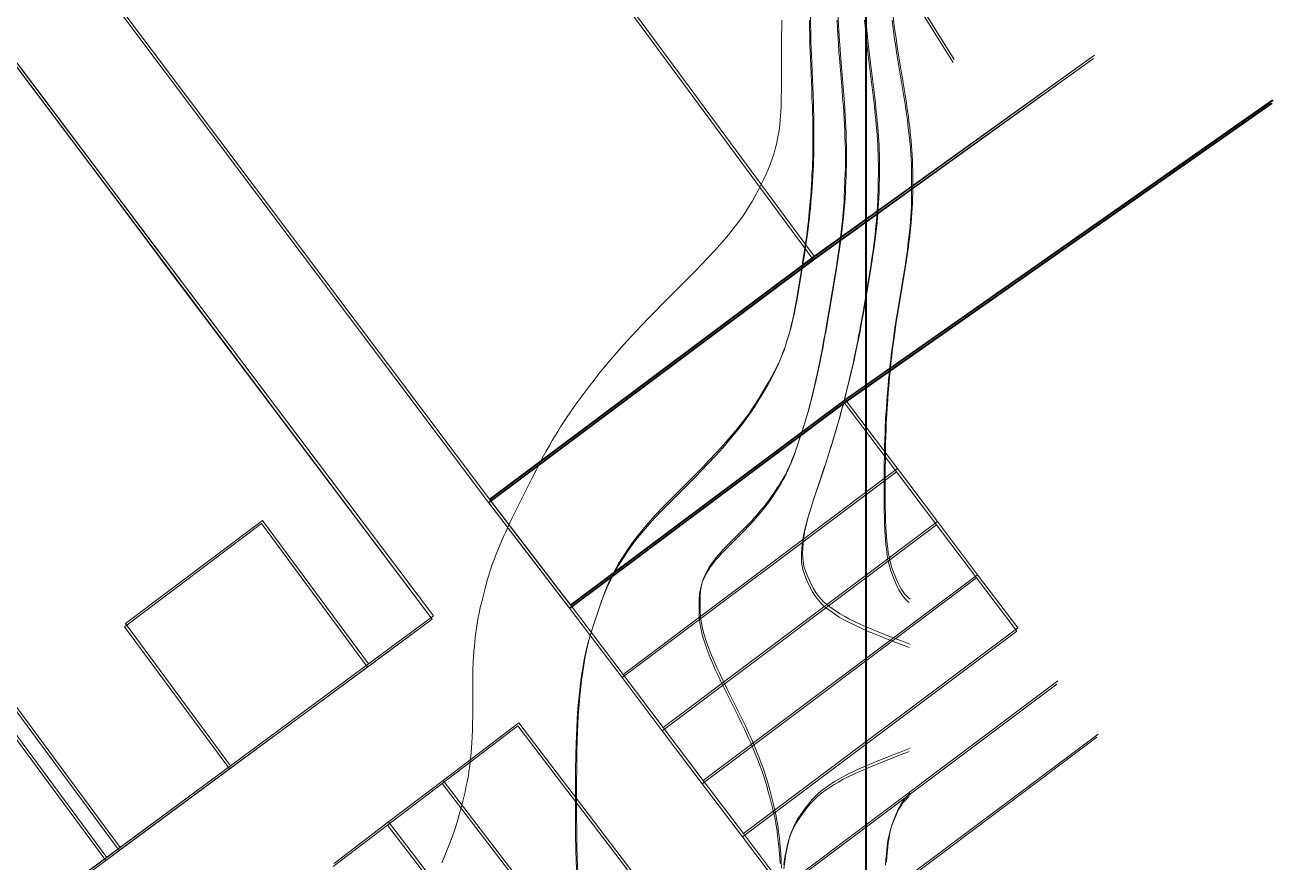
# Model space of a CAD drawing. Header units: metres. Extents: x -1097 to 1588, y -673 to 884.
# Drawn here: x 1406.3 to 1588.3, y 270.2 to 392.3 of the extents above; entities that cross this region are included whole.
import ezdxf

# ---------------------------------------------------------------- set-up
doc = ezdxf.new("R2010")
doc.units = ezdxf.units.M
for name, color, linetype, lineweight, plot in [('MUROS', 7, 'Continuous', 0, False), ('TERRENO', 188, 'Continuous', 0, False), ('VISTA LEJOS', 7, 'Continuous', 0, False)]:
    doc.layers.add(name, color=color, linetype=linetype, lineweight=lineweight, plot=plot)

msp = doc.modelspace()

# ---------------------------------------------------------------- linework, layer by layer
at = {"layer": 'MUROS'}
for points in [[(33.52, 763.48), (1528.87, 763.48), (1528.87, 84.2), (33.52, 84.2)], [(33.67, 763.95), (1529.02, 763.95), (1529.02, 84.67), (33.67, 84.67)]]:
    msp.add_lwpolyline(points, close=True, dxfattribs=at)
at = {"layer": 'TERRENO'}
for points in [[(1467.07, 270.13), (1467.43, 270.97), (1467.72, 271.68), (1468.24, 272.98), (1468.5, 273.66), (1468.78, 274.41), (1468.97, 274.97), (1469.27, 275.92), (1469.45, 276.52), (1469.68, 277.35), (1469.89, 278.15), (1470.28, 279.71), (1470.47, 280.5), (1470.65, 281.34), (1470.77, 281.93), (1470.95, 282.88), (1471.04, 283.45), (1471.14, 284.2), (1471.22, 284.88), (1471.35, 286.18), (1471.41, 286.89), (1471.47, 287.72), (1471.5, 288.4), (1471.54, 289.61), (1471.56, 290.41), (1471.58, 291.59), (1471.58, 292.76), (1471.58, 295.1), (1471.59, 296.27), (1471.6, 297.45), (1471.62, 298.24), (1471.66, 299.45), (1471.7, 300.14), (1471.75, 300.97), (1471.82, 301.68), (1471.95, 302.98), (1472.02, 303.66), (1472.12, 304.41), (1472.21, 304.97), (1472.39, 305.92), (1472.51, 306.52), (1472.69, 307.35), (1472.89, 308.15), (1473.28, 309.71), (1473.48, 310.5), (1473.71, 311.34), (1473.89, 311.93), (1474.19, 312.88), (1474.38, 313.45), (1474.66, 314.2), (1474.92, 314.88), (1475.44, 316.18), (1475.73, 316.89), (1476.09, 317.72), (1476.4, 318.4), (1476.96, 319.61), (1477.34, 320.41), (1477.92, 321.59), (1478.5, 322.76), (1479.66, 325.1), (1480.25, 326.27), (1480.86, 327.45), (1481.28, 328.24), (1481.92, 329.45), (1482.3, 330.14), (1482.77, 330.97), (1483.19, 331.68), (1483.97, 332.98), (1484.39, 333.66), (1484.86, 334.41), (1485.24, 334.97), (1485.89, 335.92), (1486.3, 336.52), (1486.91, 337.36), (1487.5, 338.15), (1488.66, 339.71), (1489.27, 340.5), (1489.92, 341.34), (1490.39, 341.93), (1491.17, 342.88), (1491.65, 343.45), (1492.29, 344.2), (1492.9, 344.88), (1494.06, 346.18), (1494.71, 346.89), (1495.49, 347.72), (1496.14, 348.4), (1497.3, 349.61), (1498.08, 350.41), (1499.25, 351.59), (1500.41, 352.76), (1502.75, 355.1), (1503.91, 356.27), (1505.06, 357.45), (1505.82, 358.25), (1506.94, 359.45), (1507.56, 360.14), (1508.28, 360.97), (1508.86, 361.68), (1509.9, 362.98), (1510.43, 363.66), (1510.98, 364.41), (1511.36, 364.97), (1511.96, 365.93), (1512.32, 366.52), (1512.78, 367.36), (1513.19, 368.15), (1513.97, 369.71), (1514.35, 370.5), (1514.73, 371.34), (1514.97, 371.94), (1515.31, 372.89), (1515.5, 373.45), (1515.7, 374.2), (1515.85, 374.88), (1516.11, 376.18), (1516.24, 376.89), (1516.35, 377.72), (1516.42, 378.41), (1516.5, 379.62), (1516.54, 380.41), (1516.57, 381.59), (1516.58, 382.76), (1516.58, 385.1), (1516.58, 386.27), (1516.59, 387.45), (1516.59, 388.25), (1516.6, 389.46), (1516.61, 390.14), (1516.62, 390.97), (1516.63, 391.68), (1516.66, 392.98)], [(1486.74, 268.12), (1486.66, 270.41), (1486.62, 271.95), (1486.59, 274.27), (1486.58, 276.6), (1486.58, 281.26), (1486.59, 283.59), (1486.62, 285.93), (1486.66, 287.48), (1486.74, 289.81), (1486.81, 291.11), (1486.93, 292.67), (1487.05, 293.96), (1487.31, 296.3), (1487.46, 297.5), (1487.67, 298.8), (1487.85, 299.75), (1488.19, 301.31), (1488.43, 302.26), (1488.81, 303.55), (1489.19, 304.76), (1489.97, 307.1), (1490.38, 308.28), (1490.84, 309.49), (1491.2, 310.32), (1491.8, 311.62), (1492.19, 312.37), (1492.73, 313.32), (1493.26, 314.15), (1494.3, 315.71), (1494.89, 316.54), (1495.61, 317.49), (1496.22, 318.24), (1497.34, 319.54), (1498.1, 320.37), (1499.25, 321.58), (1500.41, 322.76), (1502.75, 325.1), (1503.91, 326.27), (1505.07, 327.45), (1505.83, 328.24), (1506.97, 329.45), (1507.6, 330.14), (1508.34, 330.97), (1508.94, 331.68), (1510.02, 332.98), (1510.58, 333.66), (1511.16, 334.41), (1511.57, 334.97), (1512.23, 335.92), (1512.63, 336.52), (1513.15, 337.36), (1513.63, 338.15), (1514.54, 339.71), (1514.99, 340.5), (1515.44, 341.34), (1515.74, 341.93), (1516.18, 342.88), (1516.43, 343.45), (1516.72, 344.2), (1516.97, 344.88), (1517.4, 346.18), (1517.62, 346.89), (1517.86, 347.72), (1518.02, 348.4), (1518.3, 349.61), (1518.46, 350.41), (1518.68, 351.59), (1518.89, 352.76), (1519.28, 355.1), (1519.47, 356.27), (1519.66, 357.45), (1519.78, 358.25), (1519.97, 359.45), (1520.07, 360.14), (1520.18, 360.97), (1520.28, 361.68), (1520.44, 362.98), (1520.52, 363.66), (1520.6, 364.41), (1520.66, 364.97), (1520.74, 365.93), (1520.79, 366.52), (1520.86, 367.36), (1520.91, 368.15), (1521.01, 369.71), (1521.05, 370.5), (1521.1, 371.34), (1521.12, 371.94), (1521.15, 372.89), (1521.17, 373.45), (1521.18, 374.2), (1521.18, 374.88), (1521.18, 376.18), (1521.18, 376.89), (1521.17, 377.72), (1521.15, 378.41), (1521.12, 379.62), (1521.1, 380.41), (1521.05, 381.59), (1521.01, 382.76), (1520.91, 385.1), (1520.86, 386.27), (1520.82, 387.45), (1520.79, 388.25), (1520.75, 389.46), (1520.73, 390.14), (1520.71, 390.97), (1520.7, 391.68), (1520.68, 392.98)], [(1516.41, 270.05), (1516.35, 270.95), (1516.22, 272.51), (1516.14, 273.31), (1516.04, 274.18), (1515.95, 274.81), (1515.78, 275.85), (1515.66, 276.48), (1515.47, 277.34), (1515.28, 278.15), (1514.89, 279.71), (1514.68, 280.5), (1514.45, 281.34), (1514.27, 281.93), (1513.97, 282.88), (1513.78, 283.45), (1513.5, 284.2), (1513.24, 284.88), (1512.72, 286.18), (1512.43, 286.89), (1512.07, 287.72), (1511.76, 288.4), (1511.2, 289.61), (1510.82, 290.41), (1510.25, 291.59), (1509.66, 292.76), (1508.5, 295.1), (1507.92, 296.26), (1507.36, 297.43), (1507, 298.21), (1506.48, 299.37), (1506.21, 300.02), (1505.91, 300.8), (1505.68, 301.45), (1505.29, 302.61), (1505.1, 303.22), (1504.93, 303.86), (1504.83, 304.34), (1504.7, 305.12), (1504.64, 305.59), (1504.6, 306.24), (1504.58, 306.85), (1504.58, 308.01), (1504.6, 308.6), (1504.64, 309.21), (1504.7, 309.62), (1504.83, 310.27), (1504.93, 310.65), (1505.1, 311.12), (1505.29, 311.54), (1505.68, 312.32), (1505.91, 312.74), (1506.21, 313.21), (1506.48, 313.59), (1507, 314.23), (1507.36, 314.65), (1507.92, 315.26), (1508.5, 315.85), (1509.66, 317.01), (1510.25, 317.6), (1510.83, 318.19), (1511.21, 318.59), (1511.79, 319.19), (1512.11, 319.53), (1512.49, 319.95), (1512.8, 320.31), (1513.36, 320.95), (1513.65, 321.29), (1513.96, 321.67), (1514.18, 321.95), (1514.54, 322.43), (1514.76, 322.72), (1515.05, 323.14), (1515.32, 323.54), (1515.84, 324.32), (1516.1, 324.72), (1516.37, 325.13), (1516.54, 325.43), (1516.82, 325.91), (1516.97, 326.19), (1517.17, 326.56), (1517.33, 326.91), (1517.63, 327.55), (1517.79, 327.91), (1517.97, 328.33), (1518.11, 328.67), (1518.34, 329.27), (1518.48, 329.67), (1518.69, 330.26), (1518.89, 330.85), (1519.28, 332.01), (1519.47, 332.6), (1519.67, 333.21), (1519.8, 333.63), (1520, 334.27), (1520.12, 334.65), (1520.26, 335.12), (1520.37, 335.54), (1520.59, 336.32), (1520.7, 336.74), (1520.83, 337.21), (1520.92, 337.59), (1521.08, 338.23), (1521.18, 338.65), (1521.32, 339.26), (1521.45, 339.85), (1521.71, 341.01), (1521.84, 341.62), (1521.98, 342.27), (1522.08, 342.74), (1522.24, 343.52), (1522.34, 343.99), (1522.46, 344.64), (1522.57, 345.25), (1522.79, 346.41), (1522.91, 347.06), (1523.05, 347.84), (1523.16, 348.49), (1523.36, 349.65), (1523.5, 350.43), (1523.69, 351.6), (1523.89, 352.76), (1524.28, 355.1), (1524.47, 356.27), (1524.66, 357.45), (1524.78, 358.25), (1524.96, 359.45), (1525.06, 360.14), (1525.17, 360.97), (1525.26, 361.68), (1525.41, 362.98), (1525.48, 363.66), (1525.56, 364.41), (1525.61, 364.97), (1525.68, 365.93), (1525.72, 366.52), (1525.76, 367.36), (1525.8, 368.15), (1525.86, 369.71), (1525.89, 370.5), (1525.92, 371.34), (1525.93, 371.94), (1525.94, 372.89), (1525.93, 373.45), (1525.92, 374.2), (1525.9, 374.88), (1525.86, 376.18), (1525.83, 376.89), (1525.79, 377.72), (1525.75, 378.41), (1525.67, 379.62), (1525.62, 380.41), (1525.52, 381.59), (1525.43, 382.76), (1525.23, 385.1), (1525.14, 386.27), (1525.04, 387.45), (1524.98, 388.25), (1524.9, 389.46), (1524.85, 390.14), (1524.8, 390.97), (1524.76, 391.68), (1524.7, 392.98)], [(1535.21, 301.53), (1535.14, 301.55), (1533.93, 302), (1532.75, 302.46), (1530.42, 303.4), (1529.26, 303.87), (1528.11, 304.36), (1527.37, 304.7), (1526.27, 305.24), (1525.68, 305.55), (1525, 305.95), (1524.46, 306.31), (1523.51, 306.99), (1523.03, 307.35), (1522.55, 307.77), (1522.23, 308.11), (1521.74, 308.69), (1521.46, 309.08), (1521.13, 309.64), (1520.84, 310.18), (1520.32, 311.27), (1520.08, 311.84), (1519.86, 312.45), (1519.73, 312.9), (1519.59, 313.64), (1519.54, 314.1), (1519.52, 314.73), (1519.54, 315.32), (1519.62, 316.46), (1519.7, 317.09), (1519.82, 317.86), (1519.96, 318.5), (1520.25, 319.66), (1520.46, 320.43), (1520.82, 321.6), (1521.19, 322.76), (1521.97, 325.1), (1522.36, 326.27), (1522.75, 327.45), (1523.01, 328.24), (1523.4, 329.45), (1523.61, 330.14), (1523.87, 330.97), (1524.09, 331.68), (1524.48, 332.98), (1524.68, 333.66), (1524.89, 334.41), (1525.05, 334.97), (1525.31, 335.92), (1525.47, 336.52), (1525.69, 337.36), (1525.89, 338.15), (1526.28, 339.71), (1526.47, 340.5), (1526.67, 341.34), (1526.81, 341.93), (1527.03, 342.88), (1527.15, 343.45), (1527.31, 344.2), (1527.45, 344.88), (1527.71, 346.18), (1527.85, 346.89), (1528.01, 347.72), (1528.13, 348.4), (1528.35, 349.61), (1528.49, 350.41), (1528.69, 351.59), (1528.89, 352.76), (1529.28, 355.1), (1529.47, 356.27), (1529.66, 357.45), (1529.78, 358.25), (1529.96, 359.45), (1530.05, 360.14), (1530.15, 360.97), (1530.24, 361.68), (1530.38, 362.98), (1530.45, 363.66), (1530.51, 364.41), (1530.55, 364.97), (1530.61, 365.93), (1530.64, 366.52), (1530.67, 367.36), (1530.69, 368.15), (1530.72, 369.71), (1530.74, 370.5), (1530.74, 371.34), (1530.74, 371.94), (1530.72, 372.89), (1530.7, 373.45), (1530.67, 374.2), (1530.63, 374.88), (1530.54, 376.18), (1530.49, 376.89), (1530.42, 377.72), (1530.35, 378.41), (1530.22, 379.62), (1530.14, 380.41), (1530, 381.59), (1529.85, 382.76), (1529.56, 385.1), (1529.42, 386.27), (1529.27, 387.45), (1529.18, 388.25), (1529.05, 389.46), (1528.98, 390.14), (1528.89, 390.97), (1528.83, 391.68), (1528.72, 392.98)], [(1535.21, 308.07), (1534.92, 308.32), (1534.66, 308.58), (1534.39, 308.89), (1534.19, 309.15), (1533.89, 309.62), (1533.71, 309.93), (1533.48, 310.4), (1533.28, 310.86), (1532.89, 311.8), (1532.7, 312.29), (1532.51, 312.82), (1532.39, 313.22), (1532.22, 313.9), (1532.12, 314.32), (1532.02, 314.91), (1531.95, 315.46), (1531.82, 316.55), (1531.75, 317.16), (1531.7, 317.91), (1531.66, 318.53), (1531.62, 319.68), (1531.6, 320.44), (1531.59, 321.6), (1531.58, 322.76), (1531.58, 325.1), (1531.58, 326.27), (1531.59, 327.45), (1531.59, 328.24), (1531.61, 329.45), (1531.62, 330.14), (1531.64, 330.97), (1531.66, 331.68), (1531.7, 332.98), (1531.73, 333.66), (1531.76, 334.41), (1531.79, 334.97), (1531.85, 335.92), (1531.89, 336.52), (1531.95, 337.36), (1532.02, 338.15), (1532.15, 339.71), (1532.22, 340.5), (1532.29, 341.34), (1532.35, 341.93), (1532.45, 342.88), (1532.52, 343.45), (1532.61, 344.2), (1532.7, 344.88), (1532.87, 346.18), (1532.97, 346.89), (1533.09, 347.72), (1533.19, 348.4), (1533.38, 349.61), (1533.5, 350.41), (1533.69, 351.59), (1533.89, 352.76), (1534.28, 355.1), (1534.47, 356.27), (1534.66, 357.45), (1534.78, 358.25), (1534.95, 359.45), (1535.04, 360.14), (1535.14, 360.97), (1535.22, 361.68), (1535.35, 362.98), (1535.41, 363.66), (1535.47, 364.41), (1535.5, 364.97), (1535.54, 365.93), (1535.56, 366.52), (1535.58, 367.36), (1535.58, 368.15), (1535.58, 369.71), (1535.58, 370.5), (1535.56, 371.34), (1535.54, 371.94), (1535.5, 372.89), (1535.47, 373.45), (1535.41, 374.2), (1535.35, 374.88), (1535.22, 376.18), (1535.14, 376.89), (1535.04, 377.72), (1534.95, 378.41), (1534.78, 379.62), (1534.66, 380.41), (1534.47, 381.59), (1534.28, 382.76), (1533.89, 385.1), (1533.69, 386.27), (1533.5, 387.45), (1533.38, 388.25), (1533.2, 389.46), (1533.1, 390.14), (1532.99, 390.97), (1532.89, 391.68), (1532.74, 392.98)], [(1535.21, 286.37), (1535.1, 286.33), (1533.92, 285.86), (1532.75, 285.4), (1530.42, 284.46), (1529.25, 283.99), (1528.1, 283.5), (1527.34, 283.16), (1526.22, 282.62), (1525.61, 282.31), (1524.89, 281.9), (1524.3, 281.55), (1523.26, 280.87), (1522.74, 280.51), (1522.19, 280.09), (1521.8, 279.75), (1521.2, 279.16), (1520.84, 278.78), (1520.38, 278.22), (1519.97, 277.67), (1519.19, 276.58), (1518.81, 276.01), (1518.43, 275.37), (1518.19, 274.88), (1517.85, 274.05), (1517.67, 273.53), (1517.46, 272.78), (1517.31, 272.07), (1517.05, 270.67), (1516.93, 269.84)], [(1535.21, 279.79), (1534.92, 279.54), (1534.66, 279.28), (1534.39, 278.96), (1534.19, 278.71), (1533.89, 278.24), (1533.71, 277.93), (1533.48, 277.46), (1533.28, 276.99), (1532.89, 276.06), (1532.7, 275.56), (1532.51, 275), (1532.39, 274.56), (1532.22, 273.8), (1532.12, 273.31), (1532.02, 272.61), (1531.95, 271.92), (1531.82, 270.57), (1531.75, 269.77)]]:
    msp.add_lwpolyline(points, dxfattribs=at)
at = {"layer": 'VISTA LEJOS'}
for points in [[(1528.87, 763.48), (1528.87, 84.2)], [(1529.02, 763.95), (1529.02, 84.67)], [(1541.65, 386.78), (1513.31, 432.08)], [(1513.37, 432.01), (1541.65, 386.78)], [(1541.8, 387.25), (1513.46, 432.55)], [(1513.52, 432.48), (1541.8, 387.25)], [(1521.2, 358.07), (1477.1, 417.88)], [(1477.1, 417.88), (1521.2, 358.07)], [(1521.36, 358.54), (1477.25, 418.35)], [(1477.25, 418.35), (1521.36, 358.54)], [(1398.01, 395.48), (1413.07, 375.51)], [(1398.16, 395.95), (1413.22, 375.98)], [(1474.02, 323.13), (1419.99, 395.02)], [(1474.02, 323.13), (1419.99, 395.02)], [(1473.87, 322.67), (1419.84, 394.56)], [(1486.9, 268.59), (1486.81, 270.88), (1486.77, 272.42), (1486.74, 274.74), (1486.73, 277.07), (1486.73, 281.73), (1486.74, 284.06), (1486.77, 286.4), (1486.81, 287.95), (1486.9, 290.28), (1486.96, 291.58), (1487.08, 293.14), (1487.2, 294.43), (1487.46, 296.76), (1487.62, 297.97), (1487.82, 299.27), (1488, 300.22), (1488.34, 301.78), (1488.58, 302.73), (1488.96, 304.02), (1489.34, 305.23), (1490.12, 307.56), (1490.53, 308.75), (1490.99, 309.96), (1491.35, 310.79), (1491.95, 312.09), (1492.34, 312.84), (1492.89, 313.79), (1493.41, 314.62), (1494.45, 316.18), (1495.04, 317.01), (1495.76, 317.96), (1496.37, 318.71), (1497.49, 320.01), (1498.25, 320.84), (1499.4, 322.05), (1500.57, 323.23), (1502.9, 325.57), (1504.06, 326.74), (1505.22, 327.92), (1505.98, 328.71), (1507.12, 329.92), (1507.75, 330.61), (1508.49, 331.44), (1509.09, 332.15), (1510.17, 333.45), (1510.73, 334.13), (1511.31, 334.88), (1511.72, 335.44), (1512.38, 336.39), (1512.78, 336.99), (1513.3, 337.82), (1513.78, 338.62), (1514.69, 340.18), (1515.14, 340.97), (1515.59, 341.81), (1515.89, 342.4), (1516.34, 343.35), (1516.58, 343.92), (1516.87, 344.67), (1517.12, 345.35), (1517.55, 346.65), (1517.77, 347.36), (1518.01, 348.19), (1518.18, 348.87), (1518.45, 350.08), (1518.61, 350.88), (1518.83, 352.06), (1519.04, 353.23), (1519.43, 355.57), (1519.62, 356.74), (1519.81, 357.92), (1519.94, 358.71), (1520.12, 359.92), (1520.22, 360.61), (1520.33, 361.44), (1520.43, 362.15), (1520.59, 363.45), (1520.67, 364.13), (1520.75, 364.88), (1520.81, 365.44), (1520.9, 366.4), (1520.94, 366.99), (1521.01, 367.83), (1521.06, 368.62), (1521.16, 370.18), (1521.2, 370.97), (1521.25, 371.81), (1521.27, 372.4), (1521.3, 373.36), (1521.32, 373.92), (1521.33, 374.67), (1521.33, 375.35), (1521.33, 376.65), (1521.33, 377.36), (1521.32, 378.19), (1521.3, 378.88), (1521.27, 380.08), (1521.25, 380.88), (1521.2, 382.06), (1521.16, 383.23), (1521.06, 385.57), (1521.01, 386.74), (1520.97, 387.92), (1520.94, 388.72), (1520.9, 389.93), (1520.88, 390.61), (1520.86, 391.44), (1520.85, 392.15), (1520.83, 393.45)], [(1516.62, 269.37), (1516.56, 270.52), (1516.5, 271.42), (1516.37, 272.98), (1516.29, 273.78), (1516.19, 274.65), (1516.1, 275.28), (1515.93, 276.32), (1515.81, 276.95), (1515.62, 277.81), (1515.43, 278.62), (1515.04, 280.18), (1514.83, 280.97), (1514.6, 281.81), (1514.42, 282.4), (1514.12, 283.35), (1513.93, 283.92), (1513.66, 284.67), (1513.39, 285.35), (1512.87, 286.65), (1512.58, 287.36), (1512.22, 288.19), (1511.91, 288.87), (1511.35, 290.08), (1510.97, 290.88), (1510.4, 292.06), (1509.82, 293.23), (1508.65, 295.56), (1508.07, 296.73), (1507.51, 297.9), (1507.15, 298.68), (1506.63, 299.84), (1506.36, 300.49), (1506.06, 301.27), (1505.83, 301.92), (1505.44, 303.08), (1505.25, 303.69), (1505.08, 304.33), (1504.98, 304.81), (1504.85, 305.59), (1504.79, 306.06), (1504.75, 306.71), (1504.73, 307.32), (1504.73, 308.48), (1504.75, 309.07), (1504.79, 309.68), (1504.85, 310.09), (1504.98, 310.74), (1505.08, 311.12), (1505.25, 311.59), (1505.44, 312.01), (1505.83, 312.79), (1506.06, 313.21), (1506.36, 313.68), (1506.63, 314.05), (1507.15, 314.7), (1507.51, 315.12), (1508.07, 315.73), (1508.65, 316.32), (1509.82, 317.48), (1510.4, 318.07), (1510.98, 318.66), (1511.36, 319.06), (1511.94, 319.66), (1512.26, 320), (1512.64, 320.42), (1512.95, 320.77), (1513.51, 321.42), (1513.8, 321.76), (1514.11, 322.14), (1514.33, 322.42), (1514.69, 322.9), (1514.91, 323.19), (1515.2, 323.61), (1515.47, 324.01), (1515.99, 324.79), (1516.25, 325.19), (1516.52, 325.6), (1516.7, 325.9), (1516.97, 326.38), (1517.12, 326.66), (1517.32, 327.03), (1517.48, 327.38), (1517.78, 328.02), (1517.94, 328.38), (1518.12, 328.8), (1518.26, 329.14), (1518.49, 329.74), (1518.63, 330.14), (1518.84, 330.73), (1519.04, 331.32), (1519.43, 332.48), (1519.62, 333.07), (1519.82, 333.68), (1519.95, 334.1), (1520.15, 334.74), (1520.27, 335.12), (1520.41, 335.59), (1520.52, 336.01), (1520.74, 336.79), (1520.85, 337.21), (1520.98, 337.68), (1521.07, 338.06), (1521.23, 338.7), (1521.33, 339.12), (1521.47, 339.73), (1521.6, 340.32), (1521.86, 341.48), (1521.99, 342.09), (1522.13, 342.74), (1522.23, 343.21), (1522.39, 343.99), (1522.49, 344.46), (1522.61, 345.11), (1522.72, 345.72), (1522.94, 346.88), (1523.06, 347.53), (1523.2, 348.31), (1523.31, 348.96), (1523.51, 350.12), (1523.65, 350.9), (1523.84, 352.07), (1524.04, 353.23), (1524.43, 355.57), (1524.62, 356.74), (1524.81, 357.92), (1524.93, 358.71), (1525.11, 359.92), (1525.21, 360.61), (1525.32, 361.44), (1525.41, 362.15), (1525.56, 363.45), (1525.63, 364.13), (1525.71, 364.88), (1525.76, 365.44), (1525.83, 366.4), (1525.87, 366.99), (1525.91, 367.83), (1525.95, 368.62), (1526.01, 370.18), (1526.04, 370.97), (1526.07, 371.81), (1526.08, 372.4), (1526.09, 373.36), (1526.08, 373.92), (1526.07, 374.67), (1526.05, 375.35), (1526.01, 376.65), (1525.98, 377.36), (1525.94, 378.19), (1525.9, 378.88), (1525.82, 380.08), (1525.77, 380.88), (1525.67, 382.06), (1525.58, 383.23), (1525.39, 385.57), (1525.29, 386.74), (1525.2, 387.92), (1525.14, 388.72), (1525.05, 389.93), (1525, 390.61), (1524.95, 391.44), (1524.91, 392.15), (1524.85, 393.45)], [(1535.36, 302), (1535.29, 302.02), (1534.08, 302.47), (1532.9, 302.93), (1530.57, 303.87), (1529.41, 304.34), (1528.27, 304.83), (1527.52, 305.17), (1526.43, 305.71), (1525.83, 306.02), (1525.15, 306.42), (1524.61, 306.78), (1523.66, 307.46), (1523.18, 307.82), (1522.7, 308.24), (1522.38, 308.58), (1521.89, 309.16), (1521.61, 309.55), (1521.28, 310.11), (1520.99, 310.65), (1520.47, 311.74), (1520.23, 312.31), (1520.01, 312.92), (1519.88, 313.37), (1519.74, 314.11), (1519.69, 314.57), (1519.67, 315.2), (1519.69, 315.79), (1519.78, 316.93), (1519.85, 317.56), (1519.97, 318.33), (1520.11, 318.97), (1520.4, 320.13), (1520.61, 320.9), (1520.97, 322.07), (1521.34, 323.23), (1522.12, 325.57), (1522.51, 326.74), (1522.9, 327.92), (1523.16, 328.71), (1523.55, 329.92), (1523.76, 330.61), (1524.02, 331.44), (1524.24, 332.15), (1524.63, 333.45), (1524.83, 334.13), (1525.04, 334.88), (1525.2, 335.44), (1525.46, 336.39), (1525.62, 336.99), (1525.84, 337.82), (1526.04, 338.62), (1526.43, 340.18), (1526.62, 340.97), (1526.83, 341.81), (1526.96, 342.4), (1527.18, 343.35), (1527.31, 343.92), (1527.46, 344.67), (1527.6, 345.35), (1527.86, 346.65), (1528, 347.36), (1528.16, 348.19), (1528.28, 348.87), (1528.5, 350.08), (1528.64, 350.88), (1528.84, 352.06), (1529.04, 353.23), (1529.43, 355.57), (1529.62, 356.74), (1529.81, 357.92), (1529.93, 358.71), (1530.11, 359.92), (1530.2, 360.61), (1530.31, 361.44), (1530.39, 362.15), (1530.53, 363.45), (1530.6, 364.13), (1530.66, 364.88), (1530.7, 365.44), (1530.76, 366.4), (1530.79, 366.99), (1530.82, 367.83), (1530.84, 368.62), (1530.87, 370.18), (1530.89, 370.97), (1530.89, 371.81), (1530.89, 372.4), (1530.87, 373.36), (1530.85, 373.92), (1530.82, 374.67), (1530.78, 375.35), (1530.69, 376.65), (1530.64, 377.36), (1530.57, 378.19), (1530.5, 378.88), (1530.37, 380.08), (1530.29, 380.88), (1530.15, 382.06), (1530, 383.23), (1529.71, 385.57), (1529.57, 386.74), (1529.43, 387.92), (1529.33, 388.72), (1529.2, 389.93), (1529.13, 390.61), (1529.04, 391.44), (1528.98, 392.15), (1528.87, 393.45)], [(1535.36, 308.54), (1535.07, 308.79), (1534.81, 309.05), (1534.54, 309.36), (1534.34, 309.62), (1534.04, 310.09), (1533.86, 310.4), (1533.63, 310.87), (1533.43, 311.33), (1533.04, 312.27), (1532.85, 312.75), (1532.66, 313.29), (1532.54, 313.69), (1532.37, 314.37), (1532.28, 314.79), (1532.17, 315.38), (1532.1, 315.93), (1531.97, 317.02), (1531.91, 317.63), (1531.85, 318.38), (1531.81, 319), (1531.77, 320.15), (1531.75, 320.91), (1531.74, 322.07), (1531.73, 323.23), (1531.73, 325.57), (1531.73, 326.74), (1531.74, 327.92), (1531.75, 328.71), (1531.76, 329.92), (1531.77, 330.61), (1531.79, 331.44), (1531.81, 332.15), (1531.85, 333.45), (1531.88, 334.13), (1531.91, 334.88), (1531.94, 335.44), (1532, 336.39), (1532.04, 336.99), (1532.1, 337.82), (1532.17, 338.62), (1532.3, 340.18), (1532.37, 340.97), (1532.44, 341.81), (1532.5, 342.4), (1532.6, 343.35), (1532.67, 343.92), (1532.76, 344.67), (1532.85, 345.35), (1533.02, 346.65), (1533.12, 347.36), (1533.24, 348.19), (1533.34, 348.87), (1533.53, 350.08), (1533.65, 350.88), (1533.84, 352.06), (1534.04, 353.23), (1534.43, 355.57), (1534.62, 356.74), (1534.81, 357.92), (1534.93, 358.71), (1535.1, 359.92), (1535.19, 360.61), (1535.29, 361.44), (1535.37, 362.15), (1535.5, 363.45), (1535.56, 364.13), (1535.62, 364.88), (1535.65, 365.44), (1535.69, 366.4), (1535.71, 366.99), (1535.73, 367.83), (1535.73, 368.62), (1535.73, 370.18), (1535.73, 370.97), (1535.71, 371.81), (1535.69, 372.4), (1535.65, 373.36), (1535.62, 373.92), (1535.56, 374.67), (1535.5, 375.35), (1535.37, 376.65), (1535.29, 377.36), (1535.19, 378.19), (1535.1, 378.88), (1534.93, 380.08), (1534.81, 380.88), (1534.62, 382.06), (1534.43, 383.23), (1534.04, 385.57), (1533.85, 386.74), (1533.65, 387.92), (1533.53, 388.72), (1533.35, 389.93), (1533.25, 390.61), (1533.14, 391.44), (1533.05, 392.15), (1532.89, 393.45)], [(1486.74, 268.12), (1486.66, 270.41), (1486.62, 271.95), (1486.59, 274.27), (1486.58, 276.6), (1486.58, 281.26), (1486.59, 283.59), (1486.62, 285.93), (1486.66, 287.48), (1486.74, 289.81), (1486.81, 291.11), (1486.93, 292.67), (1487.05, 293.96), (1487.31, 296.3), (1487.46, 297.5), (1487.67, 298.8), (1487.85, 299.75), (1488.19, 301.31), (1488.43, 302.26), (1488.81, 303.55), (1489.19, 304.76), (1489.97, 307.1), (1490.38, 308.28), (1490.84, 309.49), (1491.2, 310.32), (1491.8, 311.62), (1492.19, 312.37), (1492.73, 313.32), (1493.26, 314.15), (1494.3, 315.71), (1494.89, 316.54), (1495.61, 317.49), (1496.22, 318.24), (1497.34, 319.54), (1498.1, 320.37), (1499.25, 321.58), (1500.41, 322.76), (1502.75, 325.1), (1503.91, 326.27), (1505.07, 327.45), (1505.83, 328.24), (1506.97, 329.45), (1507.6, 330.14), (1508.34, 330.97), (1508.94, 331.68), (1510.02, 332.98), (1510.58, 333.66), (1511.16, 334.41), (1511.57, 334.97), (1512.23, 335.92), (1512.63, 336.52), (1513.15, 337.36), (1513.63, 338.15), (1514.54, 339.71), (1514.99, 340.5), (1515.44, 341.34), (1515.74, 341.93), (1516.18, 342.88), (1516.43, 343.45), (1516.72, 344.2), (1516.97, 344.88), (1517.4, 346.18), (1517.62, 346.89), (1517.86, 347.72), (1518.02, 348.4), (1518.3, 349.61), (1518.46, 350.41), (1518.68, 351.59), (1518.89, 352.76), (1519.28, 355.1), (1519.47, 356.27), (1519.66, 357.45), (1519.78, 358.25), (1519.97, 359.45), (1520.07, 360.14), (1520.18, 360.97), (1520.28, 361.68), (1520.44, 362.98), (1520.52, 363.66), (1520.6, 364.41), (1520.66, 364.97), (1520.74, 365.93), (1520.79, 366.52), (1520.86, 367.36), (1520.91, 368.15), (1521.01, 369.71), (1521.05, 370.5), (1521.1, 371.34), (1521.12, 371.94), (1521.15, 372.89), (1521.17, 373.45), (1521.18, 374.2), (1521.18, 374.88), (1521.18, 376.18), (1521.18, 376.89), (1521.17, 377.72), (1521.15, 378.41), (1521.12, 379.62), (1521.1, 380.41), (1521.05, 381.59), (1521.01, 382.76), (1520.91, 385.1), (1520.86, 386.27), (1520.82, 387.45), (1520.79, 388.25), (1520.75, 389.46), (1520.73, 390.14), (1520.71, 390.97), (1520.7, 391.68), (1520.68, 392.98)], [(1516.41, 270.05), (1516.35, 270.95), (1516.22, 272.51), (1516.14, 273.31), (1516.04, 274.18), (1515.95, 274.81), (1515.78, 275.85), (1515.66, 276.48), (1515.47, 277.34), (1515.28, 278.15), (1514.89, 279.71), (1514.68, 280.5), (1514.45, 281.34), (1514.27, 281.93), (1513.97, 282.88), (1513.78, 283.45), (1513.5, 284.2), (1513.24, 284.88), (1512.72, 286.18), (1512.43, 286.89), (1512.07, 287.72), (1511.76, 288.4), (1511.2, 289.61), (1510.82, 290.41), (1510.25, 291.59), (1509.66, 292.76), (1508.5, 295.1), (1507.92, 296.26), (1507.36, 297.43), (1507, 298.21), (1506.48, 299.37), (1506.21, 300.02), (1505.91, 300.8), (1505.68, 301.45), (1505.29, 302.61), (1505.1, 303.22), (1504.93, 303.86), (1504.83, 304.34), (1504.7, 305.12), (1504.64, 305.59), (1504.6, 306.24), (1504.58, 306.85), (1504.58, 308.01), (1504.6, 308.6), (1504.64, 309.21), (1504.7, 309.62), (1504.83, 310.27), (1504.93, 310.65), (1505.1, 311.12), (1505.29, 311.54), (1505.68, 312.32), (1505.91, 312.74), (1506.21, 313.21), (1506.48, 313.59), (1507, 314.23), (1507.36, 314.65), (1507.92, 315.26), (1508.5, 315.85), (1509.66, 317.01), (1510.25, 317.6), (1510.83, 318.19), (1511.21, 318.59), (1511.79, 319.19), (1512.11, 319.53), (1512.49, 319.95), (1512.8, 320.31), (1513.36, 320.95), (1513.65, 321.29), (1513.96, 321.67), (1514.18, 321.95), (1514.54, 322.43), (1514.76, 322.72), (1515.05, 323.14), (1515.32, 323.54), (1515.84, 324.32), (1516.1, 324.72), (1516.37, 325.13), (1516.54, 325.43), (1516.82, 325.91), (1516.97, 326.19), (1517.17, 326.56), (1517.33, 326.91), (1517.63, 327.55), (1517.79, 327.91), (1517.97, 328.33), (1518.11, 328.67), (1518.34, 329.27), (1518.48, 329.67), (1518.69, 330.26), (1518.89, 330.85), (1519.28, 332.01), (1519.47, 332.6), (1519.67, 333.21), (1519.8, 333.63), (1520, 334.27), (1520.12, 334.65), (1520.26, 335.12), (1520.37, 335.54), (1520.59, 336.32), (1520.7, 336.74), (1520.83, 337.21), (1520.92, 337.59), (1521.08, 338.23), (1521.18, 338.65), (1521.32, 339.26), (1521.45, 339.85), (1521.71, 341.01), (1521.84, 341.62), (1521.98, 342.27), (1522.08, 342.74), (1522.24, 343.52), (1522.34, 343.99), (1522.46, 344.64), (1522.57, 345.25), (1522.79, 346.41), (1522.91, 347.06), (1523.05, 347.84), (1523.16, 348.49), (1523.36, 349.65), (1523.5, 350.43), (1523.69, 351.6), (1523.89, 352.76), (1524.28, 355.1), (1524.47, 356.27), (1524.66, 357.45), (1524.78, 358.25), (1524.96, 359.45), (1525.06, 360.14), (1525.17, 360.97), (1525.26, 361.68), (1525.41, 362.98), (1525.48, 363.66), (1525.56, 364.41), (1525.61, 364.97), (1525.68, 365.93), (1525.72, 366.52), (1525.76, 367.36), (1525.8, 368.15), (1525.86, 369.71), (1525.89, 370.5), (1525.92, 371.34), (1525.93, 371.94), (1525.94, 372.89), (1525.93, 373.45), (1525.92, 374.2), (1525.9, 374.88), (1525.86, 376.18), (1525.83, 376.89), (1525.79, 377.72), (1525.75, 378.41), (1525.67, 379.62), (1525.62, 380.41), (1525.52, 381.59), (1525.43, 382.76), (1525.23, 385.1), (1525.14, 386.27), (1525.04, 387.45), (1524.98, 388.25), (1524.9, 389.46), (1524.85, 390.14), (1524.8, 390.97), (1524.76, 391.68), (1524.7, 392.98)], [(1535.21, 301.53), (1535.14, 301.55), (1533.93, 302), (1532.75, 302.46), (1530.42, 303.4), (1529.26, 303.87), (1528.11, 304.36), (1527.37, 304.7), (1526.27, 305.24), (1525.68, 305.55), (1525, 305.95), (1524.46, 306.31), (1523.51, 306.99), (1523.03, 307.35), (1522.55, 307.77), (1522.23, 308.11), (1521.74, 308.69), (1521.46, 309.08), (1521.13, 309.64), (1520.84, 310.18), (1520.32, 311.27), (1520.08, 311.84), (1519.86, 312.45), (1519.73, 312.9), (1519.59, 313.64), (1519.54, 314.1), (1519.52, 314.73), (1519.54, 315.32), (1519.62, 316.46), (1519.7, 317.09), (1519.82, 317.86), (1519.96, 318.5), (1520.25, 319.66), (1520.46, 320.43), (1520.82, 321.6), (1521.19, 322.76), (1521.97, 325.1), (1522.36, 326.27), (1522.75, 327.45), (1523.01, 328.24), (1523.4, 329.45), (1523.61, 330.14), (1523.87, 330.97), (1524.09, 331.68), (1524.48, 332.98), (1524.68, 333.66), (1524.89, 334.41), (1525.05, 334.97), (1525.31, 335.92), (1525.47, 336.52), (1525.69, 337.36), (1525.89, 338.15), (1526.28, 339.71), (1526.47, 340.5), (1526.67, 341.34), (1526.81, 341.93), (1527.03, 342.88), (1527.15, 343.45), (1527.31, 344.2), (1527.45, 344.88), (1527.71, 346.18), (1527.85, 346.89), (1528.01, 347.72), (1528.13, 348.4), (1528.35, 349.61), (1528.49, 350.41), (1528.69, 351.59), (1528.89, 352.76), (1529.28, 355.1), (1529.47, 356.27), (1529.66, 357.45), (1529.78, 358.25), (1529.96, 359.45), (1530.05, 360.14), (1530.15, 360.97), (1530.24, 361.68), (1530.38, 362.98), (1530.45, 363.66), (1530.51, 364.41), (1530.55, 364.97), (1530.61, 365.93), (1530.64, 366.52), (1530.67, 367.36), (1530.69, 368.15), (1530.72, 369.71), (1530.74, 370.5), (1530.74, 371.34), (1530.74, 371.94), (1530.72, 372.89), (1530.7, 373.45), (1530.67, 374.2), (1530.63, 374.88), (1530.54, 376.18), (1530.49, 376.89), (1530.42, 377.72), (1530.35, 378.41), (1530.22, 379.62), (1530.14, 380.41), (1530, 381.59), (1529.85, 382.76), (1529.56, 385.1), (1529.42, 386.27), (1529.27, 387.45), (1529.18, 388.25), (1529.05, 389.46), (1528.98, 390.14), (1528.89, 390.97), (1528.83, 391.68), (1528.72, 392.98)], [(1535.21, 308.07), (1534.92, 308.32), (1534.66, 308.58), (1534.39, 308.89), (1534.19, 309.15), (1533.89, 309.62), (1533.71, 309.93), (1533.48, 310.4), (1533.28, 310.86), (1532.89, 311.8), (1532.7, 312.29), (1532.51, 312.82), (1532.39, 313.22), (1532.22, 313.9), (1532.12, 314.32), (1532.02, 314.91), (1531.95, 315.46), (1531.82, 316.55), (1531.75, 317.16), (1531.7, 317.91), (1531.66, 318.53), (1531.62, 319.68), (1531.6, 320.44), (1531.59, 321.6), (1531.58, 322.76), (1531.58, 325.1), (1531.58, 326.27), (1531.59, 327.45), (1531.59, 328.24), (1531.61, 329.45), (1531.62, 330.14), (1531.64, 330.97), (1531.66, 331.68), (1531.7, 332.98), (1531.73, 333.66), (1531.76, 334.41), (1531.79, 334.97), (1531.85, 335.92), (1531.89, 336.52), (1531.95, 337.36), (1532.02, 338.15), (1532.15, 339.71), (1532.22, 340.5), (1532.29, 341.34), (1532.35, 341.93), (1532.45, 342.88), (1532.52, 343.45), (1532.61, 344.2), (1532.7, 344.88), (1532.87, 346.18), (1532.97, 346.89), (1533.09, 347.72), (1533.19, 348.4), (1533.38, 349.61), (1533.5, 350.41), (1533.69, 351.59), (1533.89, 352.76), (1534.28, 355.1), (1534.47, 356.27), (1534.66, 357.45), (1534.78, 358.25), (1534.95, 359.45), (1535.04, 360.14), (1535.14, 360.97), (1535.22, 361.68), (1535.35, 362.98), (1535.41, 363.66), (1535.47, 364.41), (1535.5, 364.97), (1535.54, 365.93), (1535.56, 366.52), (1535.58, 367.36), (1535.58, 368.15), (1535.58, 369.71), (1535.58, 370.5), (1535.56, 371.34), (1535.54, 371.94), (1535.5, 372.89), (1535.47, 373.45), (1535.41, 374.2), (1535.35, 374.88), (1535.22, 376.18), (1535.14, 376.89), (1535.04, 377.72), (1534.95, 378.41), (1534.78, 379.62), (1534.66, 380.41), (1534.47, 381.59), (1534.28, 382.76), (1533.89, 385.1), (1533.69, 386.27), (1533.5, 387.45), (1533.38, 388.25), (1533.2, 389.46), (1533.1, 390.14), (1532.99, 390.97), (1532.89, 391.68), (1532.74, 392.98)], [(1402.52, 389.5), (1465.69, 305.64)], [(1402.67, 389.97), (1465.85, 306.11)], [(1562.22, 387.85), (1521.36, 358.54)], [(1521.41, 358.46), (1562.22, 387.85)], [(1562.07, 387.38), (1521.2, 358.07)], [(1521.26, 358), (1562.07, 387.38)], [(1541.65, 386.78), (1541.65, 386.78)], [(1541.8, 387.25), (1541.8, 387.25)], [(1525.72, 337.21), (1588.06, 380.88)], [(1588.12, 380.8), (1525.77, 337.14)], [(1525.87, 337.68), (1588.21, 381.35)], [(1588.27, 381.27), (1525.92, 337.61)], [(1413.07, 375.51), (1425.1, 359.51)], [(1413.22, 375.98), (1425.25, 359.98)], [(1425.1, 359.51), (1426.57, 357.54)], [(1425.25, 359.98), (1426.72, 358.01)], [(1521.36, 358.54), (1474.02, 323.13)], [(1521.36, 358.54), (1521.36, 358.54)], [(1426.57, 357.54), (1465.69, 305.64)], [(1426.72, 358.01), (1465.85, 306.11)], [(1521.2, 358.07), (1473.87, 322.67)], [(1473.92, 322.59), (1521.26, 358)], [(1474.07, 323.06), (1521.41, 358.46)], [(1521.2, 358.07), (1521.2, 358.07)], [(1521.26, 358), (1521.26, 358)], [(1521.41, 358.46), (1521.41, 358.46)], [(1357.98, 355.92), (1420.04, 271.91)], [(1420.04, 271.91), (1357.98, 355.92)], [(1358.13, 356.39), (1420.19, 272.38)], [(1420.19, 272.38), (1358.13, 356.39)], [(1485.69, 307.25), (1525.72, 337.21)], [(1525.77, 337.14), (1485.74, 307.18)], [(1485.84, 307.72), (1525.87, 337.68)], [(1525.92, 337.61), (1485.89, 307.65)], [(1533.35, 327.12), (1525.72, 337.21)], [(1525.72, 337.21), (1525.72, 337.21)], [(1525.72, 337.21), (1533.35, 327.12)], [(1533.5, 327.59), (1525.87, 337.68)], [(1525.87, 337.68), (1525.87, 337.68)], [(1525.87, 337.68), (1533.5, 327.59)], [(1533.5, 327.59), (1493.5, 297.6)], [(1493.5, 297.6), (1533.5, 327.59)], [(1539.35, 319.86), (1533.5, 327.59)], [(1533.5, 327.59), (1533.5, 327.59)], [(1533.5, 327.59), (1539.35, 319.86)], [(1533.35, 327.12), (1493.35, 297.12)], [(1493.35, 297.12), (1533.35, 327.12)], [(1539.2, 319.39), (1533.35, 327.12)], [(1533.35, 327.12), (1533.35, 327.12)], [(1533.35, 327.12), (1539.2, 319.39)], [(1379.79, 322.26), (1418.07, 270.45)], [(1418.07, 270.45), (1379.79, 322.26)], [(1379.94, 322.73), (1418.22, 270.92)], [(1418.22, 270.92), (1379.94, 322.73)], [(1485.69, 307.25), (1473.87, 322.67)], [(1485.74, 307.18), (1473.92, 322.59)], [(1485.84, 307.72), (1474.02, 323.13)], [(1485.89, 307.65), (1474.07, 323.06)], [(1420.82, 304.54), (1440.79, 319.58)], [(1440.79, 319.58), (1420.82, 304.54)], [(1420.97, 305.01), (1440.94, 320.05)], [(1440.94, 320.05), (1420.97, 305.01)], [(1440.79, 319.58), (1456.26, 298.67)], [(1456.26, 298.67), (1440.79, 319.58)], [(1440.94, 320.05), (1456.41, 299.14)], [(1456.41, 299.14), (1440.94, 320.05)], [(1539.2, 319.39), (1499.19, 289.39)], [(1499.19, 289.39), (1539.2, 319.39)], [(1539.35, 319.86), (1499.35, 289.86)], [(1499.35, 289.86), (1539.35, 319.86)], [(1545.05, 311.65), (1539.2, 319.39)], [(1539.2, 319.39), (1539.2, 319.39)], [(1539.2, 319.39), (1545.05, 311.65)], [(1545.2, 312.12), (1539.35, 319.86)], [(1539.35, 319.86), (1539.35, 319.86)], [(1539.35, 319.86), (1545.2, 312.12)], [(1545.05, 311.65), (1505.05, 281.65)], [(1505.05, 281.65), (1545.05, 311.65)], [(1545.2, 312.12), (1505.2, 282.12)], [(1505.2, 282.12), (1545.2, 312.12)], [(1550.9, 303.91), (1545.05, 311.65)], [(1545.05, 311.65), (1545.05, 311.65)], [(1545.05, 311.65), (1550.9, 303.91)], [(1551.05, 304.38), (1545.2, 312.12)], [(1545.2, 312.12), (1545.2, 312.12)], [(1545.2, 312.12), (1551.05, 304.38)], [(1493.5, 297.6), (1485.84, 307.72)], [(1465.85, 306.11), (1413.57, 267.48)], [(1465.85, 306.11), (1456.41, 299.14)], [(1493.35, 297.12), (1485.69, 307.25)], [(1465.69, 305.64), (1413.41, 267.01)], [(1436.14, 283.81), (1420.82, 304.54)], [(1420.82, 304.54), (1420.82, 304.54)], [(1420.82, 304.54), (1436.14, 283.81)], [(1436.29, 284.27), (1420.97, 305.01)], [(1420.97, 305.01), (1420.97, 305.01)], [(1420.97, 305.01), (1436.29, 284.27)], [(1465.69, 305.64), (1456.26, 298.67)], [(1550.9, 303.91), (1510.9, 273.91)], [(1510.9, 273.91), (1550.9, 303.91)], [(1551.05, 304.38), (1511.05, 274.38)], [(1511.05, 274.38), (1551.05, 304.38)], [(1550.9, 303.91), (1550.9, 303.91)], [(1551.05, 304.38), (1551.05, 304.38)], [(1456.26, 298.67), (1436.14, 283.81)], [(1456.41, 299.14), (1436.29, 284.27)], [(1499.19, 289.39), (1493.35, 297.12)], [(1499.19, 289.39), (1493.35, 297.12)], [(1499.35, 289.86), (1493.5, 297.6)], [(1556.9, 296.64), (1516.9, 266.64)], [(1516.9, 266.64), (1556.9, 296.64)], [(1556.75, 296.17), (1516.75, 266.18)], [(1516.75, 266.18), (1556.75, 296.17)], [(1467.13, 281.67), (1478.17, 290.08)], [(1467.28, 282.14), (1478.32, 290.55)], [(1478.17, 290.08), (1496.32, 266.23)], [(1478.32, 290.55), (1496.47, 266.7)], [(1505.05, 281.65), (1499.19, 289.39)], [(1505.05, 281.65), (1499.19, 289.39)], [(1505.2, 282.12), (1499.35, 289.86)], [(1562.6, 288.44), (1522.6, 258.44)], [(1522.6, 258.44), (1562.6, 288.44)], [(1562.75, 288.9), (1522.75, 258.91)], [(1522.75, 258.91), (1562.75, 288.9)], [(1535.21, 286.37), (1535.1, 286.33), (1533.92, 285.86), (1532.75, 285.4), (1530.42, 284.46), (1529.25, 283.99), (1528.1, 283.5), (1527.34, 283.16), (1526.22, 282.62), (1525.61, 282.31), (1524.89, 281.9), (1524.3, 281.55), (1523.26, 280.87), (1522.74, 280.51), (1522.19, 280.09), (1521.8, 279.75), (1521.2, 279.16), (1520.84, 278.78), (1520.38, 278.22), (1519.97, 277.67), (1519.19, 276.58), (1518.81, 276.01), (1518.43, 275.37), (1518.19, 274.88), (1517.85, 274.05), (1517.67, 273.53), (1517.46, 272.78), (1517.31, 272.07), (1517.05, 270.67), (1516.93, 269.84)], [(1535.36, 286.84), (1535.25, 286.8), (1534.07, 286.33), (1532.9, 285.86), (1530.57, 284.93), (1529.4, 284.46), (1528.25, 283.97), (1527.49, 283.63), (1526.37, 283.09), (1525.76, 282.78), (1525.04, 282.37), (1524.45, 282.02), (1523.41, 281.34), (1522.89, 280.98), (1522.34, 280.56), (1521.95, 280.22), (1521.35, 279.63), (1520.99, 279.25), (1520.53, 278.69), (1520.12, 278.14), (1519.34, 277.05), (1518.96, 276.48), (1518.59, 275.84), (1518.35, 275.35), (1518, 274.52), (1517.82, 273.99), (1517.62, 273.25), (1517.46, 272.54), (1517.2, 271.14), (1517.08, 270.31), (1516.96, 269.23)], [(1436.29, 284.27), (1420.19, 272.38)], [(1436.14, 283.81), (1420.04, 271.91)], [(1459.3, 276.08), (1467.28, 282.14)], [(1467.28, 282.14), (1485.5, 258.33)], [(1485.5, 258.33), (1467.28, 282.14)], [(1467.28, 282.14), (1467.28, 282.14)], [(1511.05, 274.38), (1505.2, 282.12)], [(1511.05, 274.38), (1505.2, 282.12)], [(1459.15, 275.61), (1467.13, 281.67)], [(1467.13, 281.67), (1485.35, 257.86)], [(1485.35, 257.86), (1467.13, 281.67)], [(1467.13, 281.67), (1467.13, 281.67)], [(1510.9, 273.91), (1505.05, 281.65)], [(1535.36, 280.26), (1535.07, 280), (1534.81, 279.75), (1534.54, 279.43), (1534.34, 279.18), (1534.04, 278.71), (1533.86, 278.4), (1533.63, 277.93), (1533.43, 277.46), (1533.04, 276.53), (1532.85, 276.03), (1532.66, 275.47), (1532.54, 275.03), (1532.37, 274.27), (1532.28, 273.78), (1532.17, 273.08), (1532.1, 272.39), (1531.97, 271.04), (1531.91, 270.24)], [(1535.21, 279.79), (1534.92, 279.54), (1534.66, 279.28), (1534.39, 278.96), (1534.19, 278.71), (1533.89, 278.24), (1533.71, 277.93), (1533.48, 277.46), (1533.28, 276.99), (1532.89, 276.06), (1532.7, 275.56), (1532.51, 275), (1532.39, 274.56), (1532.22, 273.8), (1532.12, 273.31), (1532.02, 272.61), (1531.95, 271.92), (1531.82, 270.57), (1531.75, 269.77)], [(1451.22, 269.57), (1459.15, 275.61)], [(1451.37, 270.04), (1459.3, 276.08)], [(1477.38, 251.79), (1459.15, 275.61)], [(1459.15, 275.61), (1477.38, 251.79)], [(1459.15, 275.61), (1459.15, 275.61)], [(1477.53, 252.26), (1459.3, 276.08)], [(1459.3, 276.08), (1477.53, 252.26)], [(1459.3, 276.08), (1459.3, 276.08)], [(1516.75, 266.18), (1510.9, 273.91)], [(1516.75, 266.17), (1510.9, 273.91)], [(1516.9, 266.64), (1511.05, 274.38)], [(1516.9, 266.64), (1511.05, 274.38)], [(1420.04, 271.91), (1418.07, 270.45)], [(1420.19, 272.38), (1418.22, 270.92)], [(1418.07, 270.45), (1369.19, 234.33)], [(1418.22, 270.92), (1369.35, 234.8)], [(1418.07, 270.45), (1380.06, 242.35)]]:
    msp.add_lwpolyline(points, dxfattribs=at)

doc.saveas('drawing.dxf')
